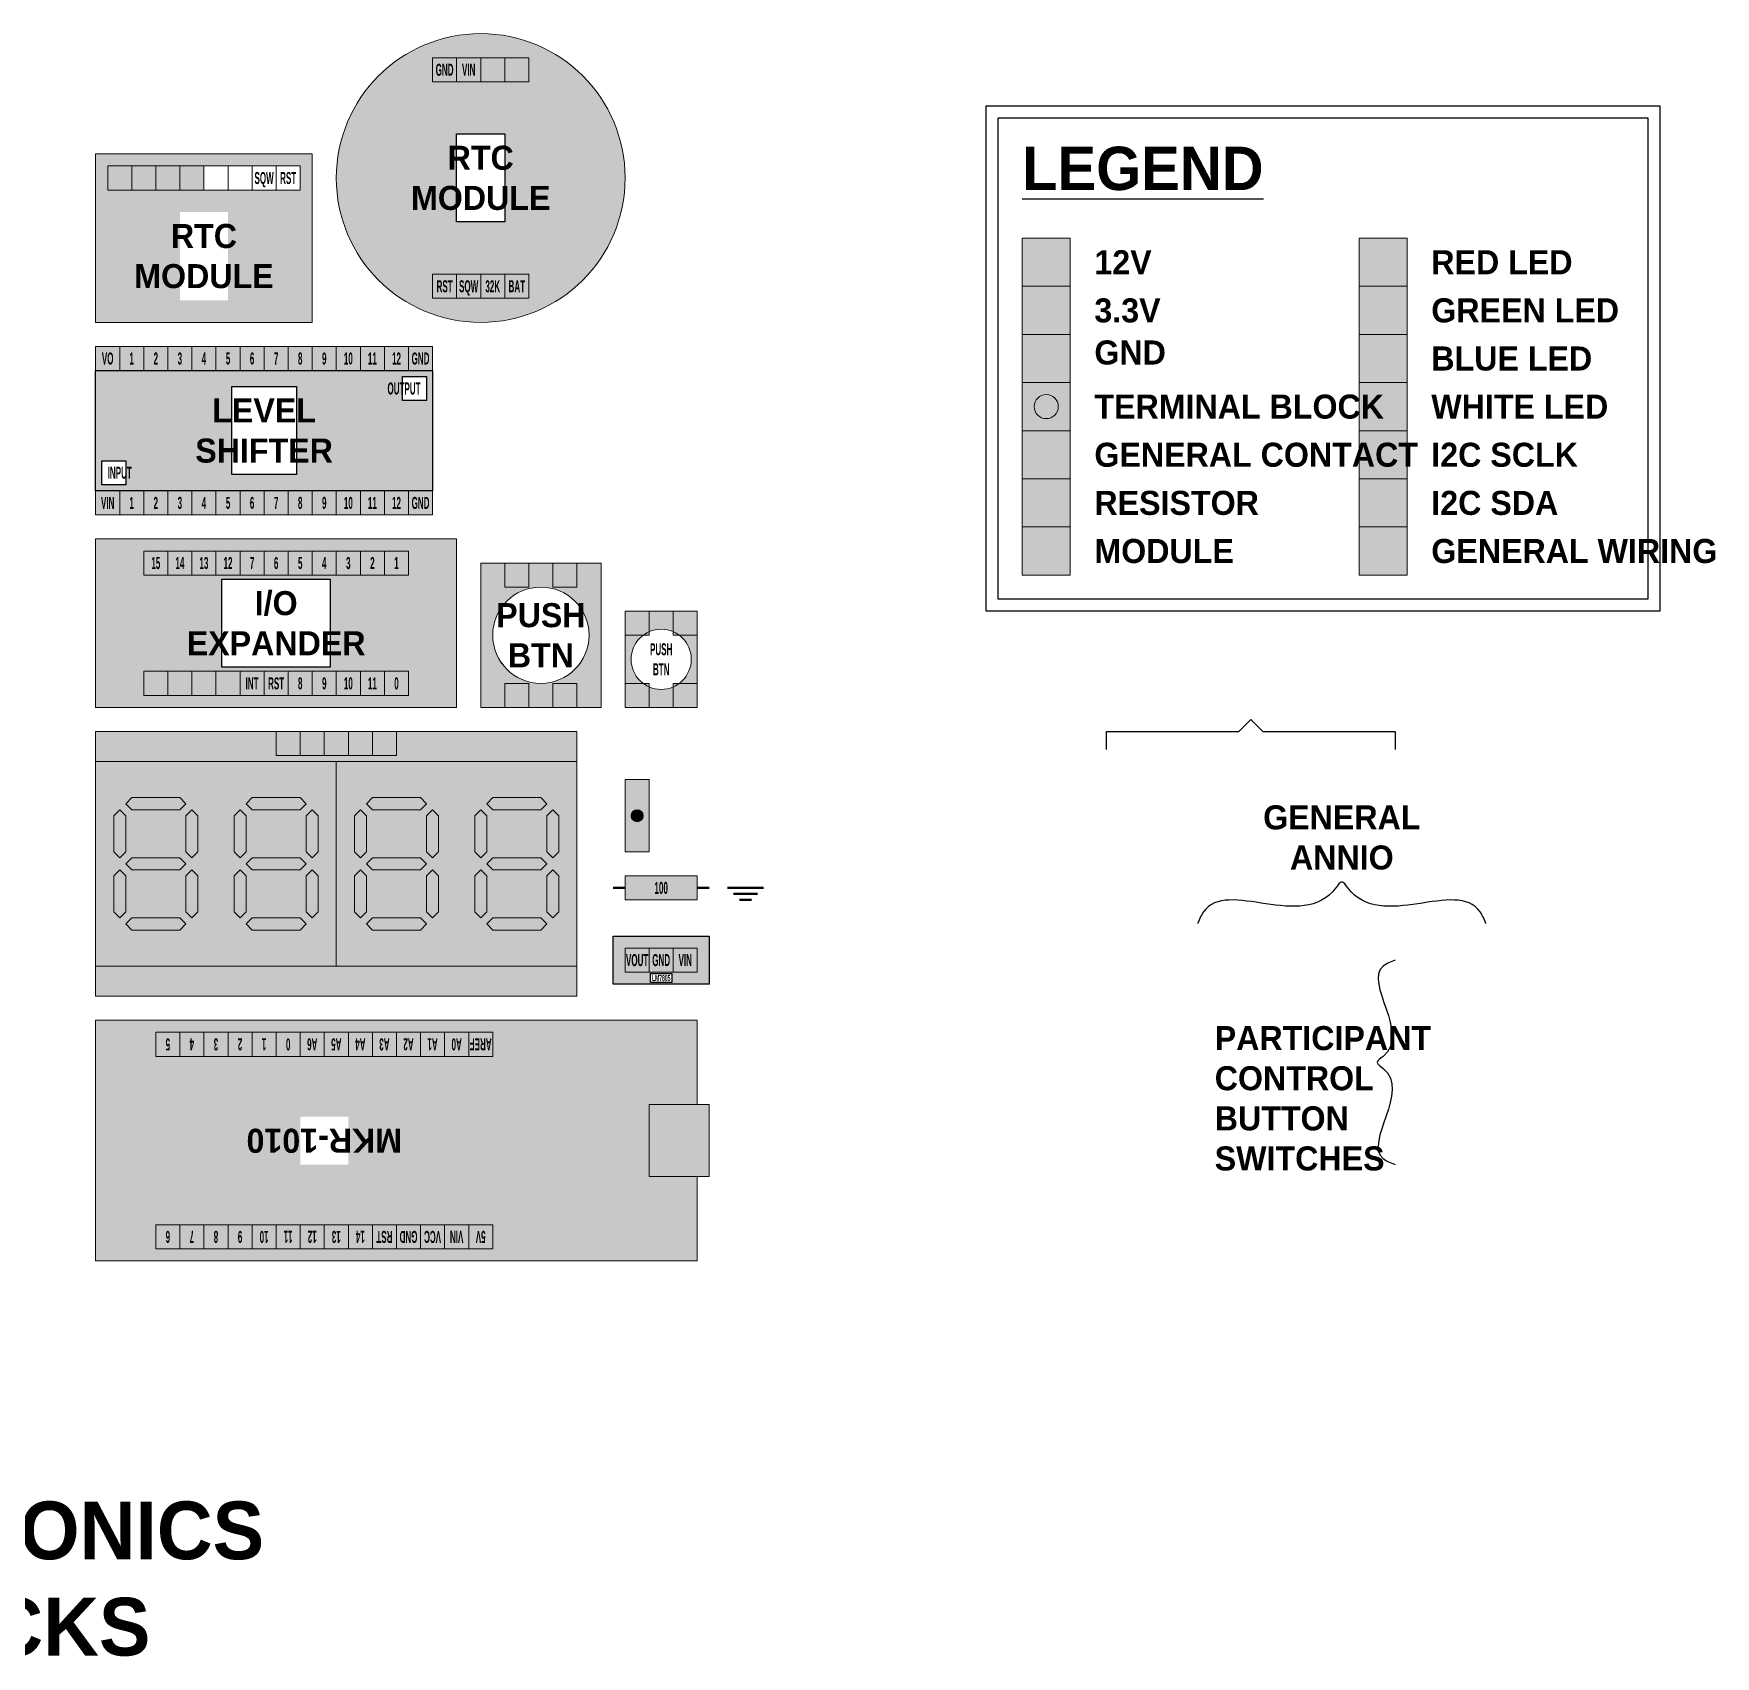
# Model space of a CAD drawing. Header units: inches. Extents: x 0 to 14.2, y 0.4 to 7.3.
# Drawn here: x 7.24 to 14.23, y 0.36 to 7.1 of the extents above; entities that cross this region are included whole.
import ezdxf
from ezdxf.enums import TextEntityAlignment as Align

# ---------------------------------------------------------------- set-up
doc = ezdxf.new("R2010")
doc.units = ezdxf.units.IN
doc.header["$LTSCALE"] = 0.25
doc.header["$MEASUREMENT"] = 0
for name, color, linetype in [('E-12V', 241, 'Continuous'), ('E-3.3V', 242, 'Continuous'), ('E-5.0V', 245, 'Continuous'), ('E-ANNO-COMP', 7, 'Continuous'), ('E-COMP-RSTR', 203, 'Continuous'), ('E-MOD0', 153, 'Continuous'), ('E-MOD1', 8, 'Continuous'), ('E-SCLK', 92, 'Continuous'), ('E-SDTA', 52, 'Continuous'), ('E-TRML-GNRL', 8, 'Continuous'), ('E-TRML-POWR', 103, 'Continuous'), ('G-ANNO-TEXT', 7, 'Continuous')]:
    doc.layers.add(name, color=color, linetype=linetype)
doc.layers.add('E-GRND', color=7, linetype='Continuous', true_color=0x404040)
for name, color, linetype, lineweight in [('E-LED_-7SEG', 240, 'Continuous', 50), ('E-LEDB', 152, 'Continuous', 50), ('E-LEDG', 110, 'Continuous', 50), ('E-LEDR', 240, 'Continuous', 50), ('E-LEDW', 254, 'Continuous', 50), ('E-OUTL', 7, 'Continuous', 15), ('E-WIRE-GNRL', 30, 'Continuous', 50)]:
    doc.layers.add(name, color=color, linetype=linetype, lineweight=lineweight)
doc.layers.add('E-WIRE-GRND', color=7, linetype='Continuous', lineweight=50, true_color=0x404040)
doc.layers.add('G-VPRT', color=7, linetype='Continuous', plot=False)
doc.styles.add('PIN-ANNO', font='cityb___.ttf', dxfattribs={"width": 0.5, "height": 0.05})
doc.styles.add('RJR', font='cityb___.ttf', dxfattribs={"height": 0.1})
doc.styles.add('TEXT 0.18', font='cityb___.ttf', dxfattribs={"height": 0.18})
doc.styles.add('TEXT 0.24', font='cityb___.ttf', dxfattribs={"height": 0.24})
doc.styles.add('tiny-electronic', font='cityb___.ttf', dxfattribs={"width": 0.5, "height": 0.025})

# ---------------------------------------------------------------- blocks, each defined once
blk = doc.blocks.new('filled-terminal')
h = blk.add_hatch(color=256)
h.dxf.hatch_style = 1
h.paths.add_polyline_path([(0.1, 0.1), (0, 0.1), (0, 0), (0.1, 0)])
at = {"layer": 'E-OUTL'}
blk.add_lwpolyline([(0, 0.1), (0.1, 0.1), (0.1, 0), (0, 0)], close=True, dxfattribs=at)
blk = doc.blocks.new('pwm-expander')
h = blk.add_hatch(color=256)
h.dxf.hatch_style = 1
h.paths.add_polyline_path([(0, 0), (1.5, 0), (1.5, 0.7), (0, 0.7)])
h.paths.add_polyline_path([(0.2, 0.15), (0.3, 0.15), (0.4, 0.15), (0.5, 0.15), (0.6, 0.15), (0.6, 0.05), (0.5, 0.05), (0.4, 0.05), (0.3, 0.05), (0.2, 0.05)], flags=16)
h.paths.add_polyline_path([(0.4262, 0.5638), (0.4262, 0.1362), (1.0738, 0.1362), (1.0738, 0.5638)], flags=24)
at = {"layer": 'E-OUTL'}
blk.add_lwpolyline([(0, 0.7), (1.5, 0.7), (1.5, 0), (0, 0)], close=True, dxfattribs=at)
at = {"layer": 'E-3.3V'}
blk.add_blockref('filled-terminal', (0.2, 0.05), dxfattribs=at)
at = {"layer": 'E-TRML-GNRL'}
for p in [(0.2, 0.55), (0.3, 0.55), (0.4, 0.55), (0.5, 0.55), (0.6, 0.55), (0.7, 0.55), (0.8, 0.55), (0.9, 0.55), (1, 0.55), (1.1, 0.55), (1.2, 0.55), (0.6, 0.05), (0.7, 0.05), (0.8, 0.05), (0.9, 0.05), (1, 0.05), (1.1, 0.05), (1.2, 0.05)]:
    blk.add_blockref('filled-terminal', p, dxfattribs=at)
at = {"layer": 'E-ANNO-COMP', "style": 'PIN-ANNO', "width": 0.5}
for s, p in [('15', (0.25, 0.6)), ('14', (0.35, 0.6)), ('13', (0.45, 0.6)), ('12', (0.55, 0.6)), ('7', (0.65, 0.6)), ('6', (0.75, 0.6)), ('5', (0.85, 0.6)), ('4', (0.95, 0.6)), ('3', (1.05, 0.6)), ('2', (1.15, 0.6)), ('1', (1.25, 0.6)), ('INT', (0.65, 0.1)), ('RST', (0.75, 0.1)), ('8', (0.85, 0.1)), ('9', (0.95, 0.1)), ('10', (1.05, 0.1)), ('11', (1.15, 0.1)), ('0', (1.25, 0.1))]:
    blk.add_text(s, height=0.05, dxfattribs=at).set_placement(p, align=Align.MIDDLE_CENTER)
at = {"layer": 'E-ANNO-COMP', "insert": (0.75, 0.35), "char_height": 0.1, "width": 0.35, "attachment_point": 5, "style": 'RJR', "bg_fill": 19, "box_fill_scale": 1.5, "bg_fill_color": 256, "bg_fill_transparency": 0}
blk.add_mtext('I/O EXPANDER', dxfattribs=at)
at = {"layer": 'E-GRND'}
blk.add_blockref('filled-terminal', (0.3, 0.05), dxfattribs=at)
at = {"layer": 'E-SCLK'}
blk.add_blockref('filled-terminal', (0.4, 0.05), dxfattribs=at)
at = {"layer": 'E-SDTA'}
blk.add_blockref('filled-terminal', (0.5, 0.05), dxfattribs=at)
blk = doc.blocks.new('level-shifter')
h = blk.add_hatch(color=256)
h.dxf.hatch_style = 1
h.paths.add_polyline_path([(0.4, 0.6), (0.3, 0.6), (0.2, 0.6), (0.1, 0.6), (0, 0.6), (0, 0.1), (0.1, 0.1), (0.2, 0.1), (0.3, 0.1), (0.4, 0.1), (0.5, 0.1), (0.6, 0.1), (0.7, 0.1), (0.8, 0.1), (0.9, 0.1), (1, 0.1), (1.1, 0.1), (1.2, 0.1), (1.3, 0.1), (1.4, 0.1), (1.4, 0.6), (1.3, 0.6), (1.2, 0.6), (1.1, 0.6), (1, 0.6), (0.9, 0.6), (0.8, 0.6), (0.7, 0.6), (0.6, 0.6), (0.5, 0.6)])
h.paths.add_polyline_path([(0.4443, 0.5628), (0.4443, 0.1372), (0.9557, 0.1372), (0.9557, 0.5628)], flags=24)
at = {"layer": 'E-12V'}
blk.add_blockref('filled-terminal', (0, 0.6), dxfattribs=at)
at = {"layer": 'E-3.3V'}
blk.add_blockref('filled-terminal', (0, 0), dxfattribs=at)
at = {"layer": 'E-GRND'}
for p in [(1.3, 0.6), (1.3, 0)]:
    blk.add_blockref('filled-terminal', p, dxfattribs=at)
at = {"layer": 'E-TRML-GNRL'}
for p in [(0.1, 0.6), (0.2, 0.6), (0.3, 0.6), (0.4, 0.6), (0.5, 0.6), (0.6, 0.6), (0.7, 0.6), (0.8, 0.6), (0.9, 0.6), (1, 0.6), (1.1, 0.6), (1.2, 0.6), (0.1, 0), (0.2, 0), (0.3, 0), (0.4, 0), (0.5, 0), (0.6, 0), (0.7, 0), (0.8, 0), (0.9, 0), (1, 0), (1.1, 0), (1.2, 0)]:
    blk.add_blockref('filled-terminal', p, dxfattribs=at)
at = {"layer": 'E-ANNO-COMP', "style": 'PIN-ANNO', "width": 0.5}
for s, p in [('VO', (0.05, 0.65)), ('1', (0.15, 0.65)), ('2', (0.25, 0.65)), ('3', (0.35, 0.65)), ('4', (0.45, 0.65)), ('5', (0.55, 0.65)), ('6', (0.65, 0.65)), ('7', (0.75, 0.65)), ('8', (0.85, 0.65)), ('9', (0.95, 0.65)), ('10', (1.05, 0.65)), ('11', (1.15, 0.65)), ('12', (1.25, 0.65)), ('GND', (1.35, 0.65)), ('VIN', (0.05, 0.05)), ('1', (0.15, 0.05)), ('2', (0.25, 0.05)), ('3', (0.35, 0.05)), ('4', (0.45, 0.05)), ('5', (0.55, 0.05)), ('6', (0.65, 0.05)), ('7', (0.75, 0.05)), ('8', (0.85, 0.05)), ('9', (0.95, 0.05)), ('10', (1.05, 0.05)), ('11', (1.15, 0.05)), ('12', (1.25, 0.05)), ('GND', (1.35, 0.05))]:
    blk.add_text(s, height=0.05, dxfattribs=at).set_placement(p, align=Align.MIDDLE_CENTER)
at = {"layer": 'E-ANNO-COMP', "insert": (0.7, 0.35), "char_height": 0.1, "attachment_point": 5, "style": 'RJR', "bg_fill": 19, "box_fill_scale": 1.5, "bg_fill_color": 256, "bg_fill_transparency": 0}
blk.add_mtext_dynamic_manual_height_columns('LEVEL SHIFTER', width=0.16875, gutter_width=0.5, heights=[0], dxfattribs=at)
blk.add_lwpolyline([(0, 0.6), (1.4, 0.6), (1.4, 0.1), (0, 0.1)], close=True)
at = {"layer": 'E-ANNO-COMP', "char_height": 0.05, "style": 'PIN-ANNO', "bg_fill": 19, "box_fill_scale": 1.5, "bg_fill_color": 256, "bg_fill_transparency": 0}
for s, insert, attachment_point in [('OUTPUT', (1.35, 0.525), 6), ('INPUT', (0.05, 0.175), 4)]:
    blk.add_mtext_dynamic_manual_height_columns(s, width=0.05, gutter_width=0.5, heights=[0], dxfattribs=dict(at, insert=insert, attachment_point=attachment_point))
at = {"layer": 'E-OUTL'}
blk.add_lwpolyline([(0, 0.7), (1.4, 0.7), (1.4, 0), (0, 0)], close=True, dxfattribs=at)
blk = doc.blocks.new('seven-seg-led')
at = {"layer": 'E-LED_-7SEG'}
h = blk.add_hatch(color=256, dxfattribs=at)
h.dxf.hatch_style = 1
h.paths.add_polyline_path([(0.125, 0.525), (0.1, 0.55), (-0.1, 0.55), (-0.125, 0.525), (-0.1, 0.5), (0.1, 0.5)])
h.paths.add_polyline_path([(0.125, 0.275), (0.1, 0.3), (-0.1, 0.3), (-0.125, 0.275), (-0.1, 0.25), (0.1, 0.25)])
h.paths.add_polyline_path([(-0.125, 0.475), (-0.15, 0.5), (-0.175, 0.475), (-0.175, 0.325), (-0.15, 0.3), (-0.125, 0.325)])
h.paths.add_polyline_path([(0.175, 0.475), (0.15, 0.5), (0.125, 0.475), (0.125, 0.325), (0.15, 0.3), (0.175, 0.325)])
h.paths.add_polyline_path([(0.175, 0.225), (0.15, 0.25), (0.125, 0.225), (0.125, 0.075), (0.15, 0.05), (0.175, 0.075)])
h.paths.add_polyline_path([(0.125, 0.025), (0.1, 0.05), (-0.1, 0.05), (-0.125, 0.025), (-0.1, 0), (0.1, 0)])
h.paths.add_polyline_path([(-0.125, 0.225), (-0.15, 0.25), (-0.175, 0.225), (-0.175, 0.075), (-0.15, 0.05), (-0.125, 0.075)])
at = {"layer": 'E-OUTL'}
for points in [[(-0.15, 0.5), (-0.125, 0.475), (-0.125, 0.325), (-0.15, 0.3), (-0.175, 0.325), (-0.175, 0.475), (-0.15, 0.5)], [(-0.125, 0.525), (-0.1, 0.55), (0.1, 0.55), (0.125, 0.525), (0.1, 0.5), (-0.1, 0.5), (-0.125, 0.525)], [(0.15, 0.5), (0.175, 0.475), (0.175, 0.325), (0.15, 0.3), (0.125, 0.325), (0.125, 0.475), (0.15, 0.5)], [(-0.125, 0.275), (-0.1, 0.3), (0.1, 0.3), (0.125, 0.275), (0.1, 0.25), (-0.1, 0.25), (-0.125, 0.275)], [(-0.15, 0.25), (-0.125, 0.225), (-0.125, 0.075), (-0.15, 0.05), (-0.175, 0.075), (-0.175, 0.225), (-0.15, 0.25)], [(0.15, 0.25), (0.175, 0.225), (0.175, 0.075), (0.15, 0.05), (0.125, 0.075), (0.125, 0.225), (0.15, 0.25)], [(-0.125, 0.025), (-0.1, 0.05), (0.1, 0.05), (0.125, 0.025), (0.1, 0), (-0.1, 0), (-0.125, 0.025)]]:
    blk.add_lwpolyline(points, dxfattribs=at)
blk = doc.blocks.new('dbl-7-seg-led')
h = blk.add_hatch(color=256)
h.dxf.hatch_style = 1
h.paths.add_polyline_path([(0, 0), (1, 0), (1, 0.85), (0, 0.85)])
h.paths.add_polyline_path([(0.15, 0.65), (0.125, 0.675), (0.15, 0.7), (0.35, 0.7), (0.375, 0.675), (0.35, 0.65)], flags=16)
h.paths.add_polyline_path([(0.35, 0.45), (0.375, 0.425), (0.35, 0.4), (0.15, 0.4), (0.125, 0.425), (0.15, 0.45)], flags=16)
h.paths.add_polyline_path([(0.125, 0.475), (0.1, 0.45), (0.075, 0.475), (0.075, 0.625), (0.1, 0.65), (0.125, 0.625)], flags=16)
h.paths.add_polyline_path([(0.375, 0.625), (0.4, 0.65), (0.425, 0.625), (0.425, 0.475), (0.4, 0.45), (0.375, 0.475)], flags=16)
h.paths.add_polyline_path([(0.1, 0.4), (0.125, 0.375), (0.125, 0.225), (0.1, 0.2), (0.075, 0.225), (0.075, 0.375)], flags=16)
h.paths.add_polyline_path([(0.4, 0.4), (0.425, 0.375), (0.425, 0.225), (0.4, 0.2), (0.375, 0.225), (0.375, 0.375)], flags=16)
h.paths.add_polyline_path([(0.575, 0.625), (0.6, 0.65), (0.625, 0.625), (0.625, 0.475), (0.6, 0.45), (0.575, 0.475)], flags=16)
h.paths.add_polyline_path([(0.35, 0.2), (0.375, 0.175), (0.35, 0.15), (0.15, 0.15), (0.125, 0.175), (0.15, 0.2)], flags=16)
h.paths.add_polyline_path([(0.575, 0.375), (0.6, 0.4), (0.625, 0.375), (0.625, 0.225), (0.6, 0.2), (0.575, 0.225)], flags=16)
h.paths.add_polyline_path([(0.625, 0.675), (0.65, 0.7), (0.85, 0.7), (0.875, 0.675), (0.85, 0.65), (0.65, 0.65)], flags=16)
h.paths.add_polyline_path([(0.625, 0.425), (0.65, 0.45), (0.85, 0.45), (0.875, 0.425), (0.85, 0.4), (0.65, 0.4)], flags=16)
h.paths.add_polyline_path([(0.625, 0.175), (0.65, 0.2), (0.85, 0.2), (0.875, 0.175), (0.85, 0.15), (0.65, 0.15)], flags=16)
h.paths.add_polyline_path([(0.875, 0.625), (0.9, 0.65), (0.925, 0.625), (0.925, 0.475), (0.9, 0.45), (0.875, 0.475)], flags=16)
h.paths.add_polyline_path([(0.875, 0.375), (0.9, 0.4), (0.925, 0.375), (0.925, 0.225), (0.9, 0.2), (0.875, 0.225)], flags=16)
at = {"layer": 'E-OUTL'}
blk.add_lwpolyline([(0, 0.85), (1, 0.85), (1, 0), (0, 0)], close=True, dxfattribs=at)
for p in [(0.25, 0.15), (0.75, 0.15)]:
    blk.add_blockref('seven-seg-led', p)
blk = doc.blocks.new('alpha-disp')
h = blk.add_hatch(color=256)
h.dxf.hatch_style = 1
h.paths.add_polyline_path([(0.25, -0.025), (1.25, -0.025), (1.25, 0.1), (0.5, 0.1), (0.5, 0), (0.4, 0), (0.3, 0), (0.2, 0), (0.1, 0), (0, 0), (0, 0.1), (-0.75, 0.1), (-0.75, -0.025)])
h.paths.add_polyline_path([(1.25, -1), (1.25, -0.875), (0.25, -0.875), (-0.75, -0.875), (-0.75, -1)])
at = {"layer": 'E-OUTL'}
blk.add_lwpolyline([(-0.75, 0.1), (1.25, 0.1), (1.25, -1), (-0.75, -1)], close=True, dxfattribs=at)
at = {"layer": 'E-3.3V'}
for p in [(0, 0), (0.1, 0)]:
    blk.add_blockref('filled-terminal', p, dxfattribs=at)
at = {"layer": 'E-GRND'}
blk.add_blockref('filled-terminal', (0.2, 0), dxfattribs=at)
at = {"layer": 'E-MOD1'}
for p in [(-0.75, -0.875), (0.25, -0.875)]:
    blk.add_blockref('dbl-7-seg-led', p, dxfattribs=at)
at = {"layer": 'E-SCLK'}
blk.add_blockref('filled-terminal', (0.4, 0), dxfattribs=at)
at = {"layer": 'E-SDTA'}
blk.add_blockref('filled-terminal', (0.3, 0), dxfattribs=at)
blk = doc.blocks.new('rtc-module')
h = blk.add_hatch(color=256)
h.dxf.hatch_style = 1
h.paths.add_polyline_path([(0, 0), (0.9, 0), (0.9, 0.7), (0, 0.7)])
h.paths.add_polyline_path([(0.15, 0.55), (0.05, 0.55), (0.05, 0.65), (0.15, 0.65), (0.25, 0.65), (0.35, 0.65), (0.45, 0.65), (0.55, 0.65), (0.65, 0.65), (0.75, 0.65), (0.85, 0.65), (0.85, 0.55), (0.75, 0.55), (0.65, 0.55), (0.55, 0.55), (0.45, 0.55), (0.35, 0.55), (0.25, 0.55)], flags=16)
h.paths.add_polyline_path([(0.7659, 0.5616), (0.8341, 0.5616), (0.8341, 0.6376), (0.7659, 0.6376)], flags=8)
h.paths.add_polyline_path([(0.6575, 0.5599), (0.7425, 0.5599), (0.7425, 0.6383), (0.6575, 0.6383)], flags=8)
h.paths.add_polyline_path([(0.2205, 0.0876), (0.6888, 0.0876), (0.6888, 0.4671), (0.2205, 0.4671)], flags=24)
at = {"layer": 'E-OUTL'}
for points in [[(0, 0.7), (0.9, 0.7), (0.9, 0), (0, 0)], [(0.45, 0.65), (0.55, 0.65), (0.55, 0.55), (0.45, 0.55)], [(0.55, 0.65), (0.65, 0.65), (0.65, 0.55), (0.55, 0.55)], [(0.65, 0.65), (0.75, 0.65), (0.75, 0.55), (0.65, 0.55)], [(0.75, 0.65), (0.85, 0.65), (0.85, 0.55), (0.75, 0.55)]]:
    blk.add_lwpolyline(points, close=True, dxfattribs=at)
at = {"layer": 'E-3.3V'}
blk.add_blockref('filled-terminal', (0.05, 0.55), dxfattribs=at)
at = {"layer": 'E-GRND'}
blk.add_blockref('filled-terminal', (0.15, 0.55), dxfattribs=at)
at = {"layer": 'E-SCLK'}
blk.add_blockref('filled-terminal', (0.25, 0.55), dxfattribs=at)
at = {"layer": 'E-SDTA'}
blk.add_blockref('filled-terminal', (0.35, 0.55), dxfattribs=at)
at = {"layer": 'G-ANNO-TEXT', "style": 'PIN-ANNO', "width": 0.5}
for s, p in [('SQW', (0.7, 0.6)), ('RST', (0.8, 0.6))]:
    blk.add_text(s, height=0.05, dxfattribs=at).set_placement(p, align=Align.MIDDLE_CENTER)
at = {"layer": 'G-ANNO-TEXT', "insert": (0.45, 0.275), "char_height": 0.1, "attachment_point": 5, "style": 'RJR', "bg_fill": 3, "box_fill_scale": 1.5, "bg_fill_color": 256, "bg_fill_transparency": 0}
blk.add_mtext_dynamic_manual_height_columns('RTC MODULE', width=0.1, gutter_width=0.5, heights=[0], dxfattribs=at)
blk = doc.blocks.new('mkr-1010')
at = {"linetype": 'ByBlock'}
h = blk.add_hatch(color=0, dxfattribs=at)
h.dxf.hatch_style = 1
h.paths.add_polyline_path([(2.5, 0), (2.5, 0.35), (2.3, 0.35), (2.3, 0.65), (2.5, 0.65), (2.5, 1), (0, 1), (0, 0)])
h.paths.add_polyline_path([(1.65, 0.15), (1.65, 0.05), (1.55, 0.05), (1.45, 0.05), (1.35, 0.05), (1.25, 0.05), (1.15, 0.05), (1.05, 0.05), (0.95, 0.05), (0.85, 0.05), (0.75, 0.05), (0.65, 0.05), (0.55, 0.05), (0.45, 0.05), (0.35, 0.05), (0.25, 0.05), (0.25, 0.15), (0.35, 0.15), (0.45, 0.15), (0.55, 0.15), (0.65, 0.15), (0.75, 0.15), (0.85, 0.15), (0.95, 0.15), (1.05, 0.15), (1.15, 0.15), (1.25, 0.15), (1.35, 0.15), (1.45, 0.15), (1.55, 0.15)], flags=16)
h.paths.add_polyline_path([(1.65, 0.85), (1.55, 0.85), (1.45, 0.85), (1.35, 0.85), (1.25, 0.85), (1.15, 0.85), (1.05, 0.85), (0.95, 0.85), (0.85, 0.85), (0.75, 0.85), (0.65, 0.85), (0.55, 0.85), (0.45, 0.85), (0.35, 0.85), (0.25, 0.85), (0.25, 0.95), (0.35, 0.95), (0.45, 0.95), (0.55, 0.95), (0.65, 0.95), (0.75, 0.95), (0.85, 0.95), (0.95, 0.95), (1.05, 0.95), (1.15, 0.95), (1.25, 0.95), (1.35, 0.95), (1.45, 0.95), (1.55, 0.95), (1.65, 0.95)], flags=16)
h.paths.add_polyline_path([(0.95, 0.15), (0.95, 0.05), (0.85, 0.05), (0.85, 0.15)], flags=0)
h.paths.add_polyline_path([(1.6313, 0.1514), (1.5694, 0.1514), (1.5694, 0.0468), (1.6313, 0.0468)], flags=24)
h.paths.add_polyline_path([(1.532, 0.1515), (1.4656, 0.1515), (1.4656, 0.047), (1.532, 0.047)], flags=24)
h.paths.add_polyline_path([(1.4368, 0.1514), (1.3612, 0.1514), (1.3612, 0.0468), (1.4368, 0.0468)], flags=24)
h.paths.add_polyline_path([(1.3387, 0.1511), (1.2594, 0.1511), (1.2594, 0.0465), (1.3387, 0.0465)], flags=24)
h.paths.add_polyline_path([(1.2339, 0.1509), (1.1661, 0.1509), (1.1661, 0.0463), (1.2339, 0.0463)], flags=24)
h.paths.add_polyline_path([(1.1251, 0.1512), (1.0746, 0.1512), (1.0746, 0.0467), (1.1251, 0.0467)], flags=24)
h.paths.add_polyline_path([(1.0251, 0.1514), (0.9747, 0.1514), (0.9747, 0.0468), (1.0251, 0.0468)], flags=24)
h.paths.add_polyline_path([(0.9253, 0.1514), (0.8743, 0.1514), (0.8743, 0.0468), (0.9253, 0.0468)], flags=24)
h.paths.add_polyline_path([(0.8185, 0.1514), (0.7781, 0.1514), (0.7781, 0.0468), (0.8185, 0.0468)], flags=24)
h.paths.add_polyline_path([(0.7282, 0.1518), (0.6719, 0.1518), (0.6719, 0.0472), (0.7282, 0.0472)], flags=24)
h.paths.add_polyline_path([(0.6204, 0.1513), (0.5772, 0.1513), (0.5772, 0.0467), (0.6204, 0.0467)], flags=24)
h.paths.add_polyline_path([(0.522, 0.152), (0.4764, 0.152), (0.4764, 0.0474), (0.522, 0.0474)], flags=24)
h.paths.add_polyline_path([(0.4201, 0.1513), (0.3778, 0.1513), (0.3778, 0.0467), (0.4201, 0.0467)], flags=24)
h.paths.add_polyline_path([(0.3205, 0.1513), (0.2759, 0.1513), (0.2759, 0.0467), (0.3205, 0.0467)], flags=24)
h.paths.add_polyline_path([(0.3217, 0.9513), (0.2769, 0.9513), (0.2769, 0.8467), (0.3217, 0.8467)], flags=24)
h.paths.add_polyline_path([(0.4204, 0.9512), (0.3776, 0.9512), (0.3776, 0.8467), (0.4204, 0.8467)], flags=24)
h.paths.add_polyline_path([(0.5207, 0.9513), (0.4777, 0.9513), (0.4777, 0.8467), (0.5207, 0.8467)], flags=24)
h.paths.add_polyline_path([(0.6209, 0.9513), (0.5776, 0.9513), (0.5776, 0.8467), (0.6209, 0.8467)], flags=24)
h.paths.add_polyline_path([(0.7147, 0.9514), (0.6819, 0.9514), (0.6819, 0.8468), (0.7147, 0.8468)], flags=24)
h.paths.add_polyline_path([(0.8237, 0.9518), (0.7751, 0.9518), (0.7751, 0.8472), (0.8237, 0.8472)], flags=24)
h.paths.add_polyline_path([(0.9293, 0.9513), (0.8679, 0.9513), (0.8679, 0.8467), (0.9293, 0.8467)], flags=24)
h.paths.add_polyline_path([(1.0297, 0.9513), (0.968, 0.9513), (0.968, 0.8467), (1.0297, 0.8467)], flags=24)
h.paths.add_polyline_path([(1.1294, 0.9512), (1.0696, 0.9512), (1.0696, 0.8467), (1.1294, 0.8467)], flags=24)
h.paths.add_polyline_path([(1.2294, 0.9513), (1.1697, 0.9513), (1.1697, 0.8467), (1.2294, 0.8467)], flags=24)
h.paths.add_polyline_path([(1.3296, 0.9513), (1.2694, 0.9513), (1.2694, 0.8467), (1.3296, 0.8467)], flags=24)
h.paths.add_polyline_path([(1.4228, 0.9514), (1.3731, 0.9514), (1.3731, 0.8468), (1.4228, 0.8468)], flags=24)
h.paths.add_polyline_path([(1.5325, 0.9518), (1.4669, 0.9518), (1.4669, 0.8472), (1.5325, 0.8472)], flags=24)
h.paths.add_polyline_path([(1.6416, 0.952), (1.5562, 0.952), (1.5562, 0.8475), (1.6416, 0.8475)], flags=24)
h.paths.add_polyline_path([(1.225, 0.6036), (0.6721, 0.6036), (0.6721, 0.3944), (1.225, 0.3944)], flags=24)
at = {"layer": 'E-MOD1'}
h = blk.add_hatch(color=256, dxfattribs=at)
h.dxf.hatch_style = 1
h.paths.add_polyline_path([(2.55, 0.65), (2.3, 0.65), (2.3, 0.35), (2.55, 0.35)])
at = {"layer": 'E-OUTL'}
blk.add_lwpolyline([(2.5, 0.35), (2.5, 0), (0, 0), (0, 1), (2.5, 1), (2.5, 0.65)], dxfattribs=at)
blk.add_lwpolyline([(2.3, 0.65), (2.55, 0.65), (2.55, 0.35), (2.3, 0.35)], close=True, dxfattribs=at)
at = {"layer": 'E-3.3V'}
blk.add_blockref('filled-terminal', (1.35, 0.05), dxfattribs=at)
at = {"layer": 'E-5.0V'}
blk.add_blockref('filled-terminal', (1.45, 0.05), dxfattribs=at)
at = {"layer": 'E-GRND'}
blk.add_blockref('filled-terminal', (1.25, 0.05), dxfattribs=at)
at = {"layer": 'E-MOD1'}
blk.add_blockref('filled-terminal', (0.85, 0.05), dxfattribs=at)
at = {"layer": 'E-SCLK'}
blk.add_blockref('filled-terminal', (0.85, 0.05), dxfattribs=at)
at = {"layer": 'E-SDTA'}
blk.add_blockref('filled-terminal', (0.75, 0.05), dxfattribs=at)
at = {"layer": 'E-TRML-GNRL'}
for p in [(0.25, 0.85), (0.35, 0.85), (0.45, 0.85), (0.55, 0.85), (0.65, 0.85), (0.75, 0.85), (0.85, 0.85), (0.95, 0.85), (1.05, 0.85), (1.15, 0.85), (1.25, 0.85), (1.35, 0.85), (1.45, 0.85), (1.55, 0.85), (0.25, 0.05), (0.35, 0.05), (0.45, 0.05), (0.55, 0.05), (0.65, 0.05), (0.95, 0.05), (1.05, 0.05), (1.15, 0.05), (1.55, 0.05)]:
    blk.add_blockref('filled-terminal', p, dxfattribs=at)
at = {"layer": 'E-ANNO-COMP', "char_height": 0.05, "attachment_point": 5, "rotation": 180, "style": 'PIN-ANNO'}
for s, insert in [('5', (0.3, 0.9)), ('4', (0.4, 0.9)), ('3', (0.5, 0.9)), ('2', (0.6, 0.9)), ('1', (0.7, 0.9)), ('0', (0.8, 0.9)), ('A6', (0.9, 0.9)), ('A5', (1, 0.9)), ('A4', (1.1, 0.9)), ('A3', (1.2, 0.9)), ('A2', (1.3, 0.9)), ('A1', (1.4, 0.9)), ('A0', (1.5, 0.9)), ('AREF', (1.6, 0.9)), ('6', (0.3, 0.1)), ('7', (0.4, 0.1)), ('8', (0.5, 0.1)), ('9', (0.6, 0.1)), ('10', (0.7, 0.1)), ('11', (0.8, 0.1)), ('12', (0.9, 0.1)), ('13', (1, 0.1)), ('14', (1.1, 0.1)), ('RST', (1.2, 0.1)), ('GND', (1.3, 0.1)), ('VCC', (1.4, 0.1)), ('VIN', (1.5, 0.1)), ('5V', (1.6, 0.1))]:
    blk.add_mtext_dynamic_manual_height_columns(s, width=0.05, gutter_width=0.5, heights=[0], dxfattribs=dict(at, insert=insert))
at = {"layer": 'E-ANNO-COMP', "insert": (0.95, 0.5), "char_height": 0.1, "attachment_point": 5, "rotation": 180, "style": 'RJR', "bg_fill": 3, "box_fill_scale": 1.5, "bg_fill_color": 256, "bg_fill_transparency": 0}
blk.add_mtext_dynamic_manual_height_columns('MKR-1010', width=0.1, gutter_width=0.5, heights=[0], dxfattribs=at)
blk = doc.blocks.new('push-button')
at = {"layer": 'E-ANNO-COMP', "insert": (0.25, 0.3), "char_height": 0.1, "attachment_point": 5, "style": 'RJR', "bg_fill": 3, "box_fill_scale": 2, "bg_fill_color": 256, "bg_fill_transparency": 0}
blk.add_mtext_dynamic_manual_height_columns('PUSH\\PBTN', width=0.125, gutter_width=0.25, heights=[0], dxfattribs=at)
h = blk.add_hatch(color=0)
h.dxf.hatch_style = 1
h.paths.add_polyline_path([(0.5, 0.6), (0.4, 0.6), (0.4, 0.5), (0.3, 0.5), (0.3, 0.6), (0.2, 0.6), (0.2, 0.5), (0.1, 0.5), (0.1, 0.6), (0, 0.6), (0, 0), (0.1, 0), (0.1, 0.1), (0.2, 0.1), (0.2, 0), (0.3, 0), (0.3, 0.1), (0.4, 0.1), (0.4, 0), (0.5, 0)])
h.paths.add_polyline_path([(0.45, 0.3, -1), (0.05, 0.3, -1)], flags=16)
at = {"layer": 'E-OUTL'}
blk.add_lwpolyline([(0, 0.6), (0.5, 0.6), (0.5, 0), (0, 0)], close=True, dxfattribs=at)
blk.add_circle((0.25, 0.3), 0.2, dxfattribs=at)
at = {"layer": 'E-TRML-GNRL'}
for p in [(0.1, 0.5), (0.3, 0.5), (0.1, 0), (0.3, 0)]:
    blk.add_blockref('filled-terminal', p, dxfattribs=at)
blk = doc.blocks.new('gnd')
for p, q in [((-0.075, 0), (0.075, 0)), ((-0.05, -0.025), (0.05, -0.025)), ((-0.025, -0.05), (0.025, -0.05))]:
    blk.add_line(p, q)
blk = doc.blocks.new('rtc-circle')
h = blk.add_hatch(color=0)
h.dxf.hatch_style = 1
h.paths.add_polyline_path([(0.8, 0.5, 1), (-0.4, 0.5, 1)])
h.paths.add_polyline_path([(-0.0759, 0.7105), (-0.0759, 0.2895), (0.4759, 0.2895), (0.4759, 0.7105)], flags=24)
at = {"layer": 'E-OUTL'}
blk.add_circle((0.2, 0.5), 0.6, dxfattribs=at)
at = {"layer": 'E-3.3V'}
blk.add_blockref('filled-terminal', (0.1, 0.9), dxfattribs=at)
at = {"layer": 'E-GRND'}
blk.add_blockref('filled-terminal', (0, 0.9), dxfattribs=at)
at = {"layer": 'E-SCLK'}
blk.add_blockref('filled-terminal', (0.2, 0.9), dxfattribs=at)
at = {"layer": 'E-SDTA'}
blk.add_blockref('filled-terminal', (0.3, 0.9), dxfattribs=at)
at = {"layer": 'E-TRML-GNRL'}
for p in [(0, 0), (0.1, 0), (0.2, 0), (0.3, 0)]:
    blk.add_blockref('filled-terminal', p, dxfattribs=at)
at = {"layer": 'E-ANNO-COMP', "style": 'PIN-ANNO', "width": 0.5}
for s, p in [('GND', (0.05, 0.95)), ('VIN', (0.15, 0.95)), ('RST', (0.05, 0.05)), ('SQW', (0.15, 0.05)), ('32K', (0.25, 0.05)), ('BAT', (0.35, 0.05))]:
    blk.add_text(s, height=0.05, dxfattribs=at).set_placement(p, align=Align.MIDDLE_CENTER)
at = {"layer": 'E-ANNO-COMP', "insert": (0.2, 0.5), "char_height": 0.1, "attachment_point": 5, "style": 'RJR', "bg_fill": 19, "box_fill_scale": 1.5, "bg_fill_color": 256, "bg_fill_transparency": 0}
blk.add_mtext_dynamic_manual_height_columns('RTC MODULE', width=0.1, gutter_width=0.5, heights=[0], dxfattribs=at)
blk = doc.blocks.new('terminal-block')
h = blk.add_hatch(color=0)
h.dxf.hatch_style = 1
h.paths.add_polyline_path([(0, 0), (0.1, 0), (0.1, 0.3), (0, 0.3)])
h.paths.add_polyline_path([(0.075, 0.15, -1), (0.025, 0.15, -1)], flags=16)
at = {"layer": 'E-TRML-GNRL'}
h = blk.add_hatch(color=256, dxfattribs=at)
h.dxf.hatch_style = 1
h.paths.add_polyline_path([(0.075, 0.15, 1), (0.025, 0.15, 1)])
at = {"layer": 'E-OUTL'}
blk.add_lwpolyline([(0, 0.3), (0.1, 0.3), (0.1, 0), (0, 0)], close=True, dxfattribs=at)
blk.add_circle((0.05, 0.15), 0.025, dxfattribs=at)
blk = doc.blocks.new('vge-regulator')
h = blk.add_hatch(color=0)
h.dxf.hatch_style = 1
h.paths.add_polyline_path([(-0.05, 0.15), (-0.05, -0.05), (0.35, -0.05), (0.35, 0.15)])
h.paths.add_polyline_path([(0.3, 0.1), (0.3, 0), (0.2, 0), (0.1, 0), (0, 0), (0, 0.1), (0.1, 0.1), (0.2, 0.1)], flags=16)
at = {"layer": 'G-ANNO-TEXT'}
blk.add_lwpolyline([(-0.05, 0.15), (0.35, 0.15), (0.35, -0.05), (-0.05, -0.05)], close=True, dxfattribs=at)
at = {"layer": 'E-12V'}
blk.add_blockref('filled-terminal', (0.2, 0), dxfattribs=at)
at = {"layer": 'E-5.0V'}
blk.add_blockref('filled-terminal', (0, 0), dxfattribs=at)
at = {"layer": 'E-TRML-GNRL'}
blk.add_blockref('filled-terminal', (0.1, 0), dxfattribs=at)
at = {"layer": 'E-ANNO-COMP', "style": 'PIN-ANNO', "width": 0.5}
blk.add_text('VIN', height=0.05, dxfattribs=at).set_placement((0.25, 0.05), align=Align.MIDDLE_CENTER)
at = {"layer": 'E-ANNO-COMP', "insert": (0.15, -0.025), "char_height": 0.025, "attachment_point": 5, "style": 'tiny-electronic', "bg_fill": 19, "box_fill_scale": 1.25, "bg_fill_color": 256, "bg_fill_transparency": 0}
blk.add_mtext('LM7805', dxfattribs=at)
at = {"layer": 'E-ANNO-COMP', "style": 'PIN-ANNO', "width": 0.5}
for s, p in [('VOUT', (0.05, 0.05)), ('GND', (0.15, 0.05))]:
    blk.add_text(s, height=0.05, dxfattribs=at).set_placement(p, align=Align.MIDDLE_CENTER)
blk = doc.blocks.new('resistor')
h = blk.add_hatch(color=256)
h.dxf.hatch_style = 1
h.paths.add_polyline_path([(0.3, 0.05), (0, 0.05), (0, -0.05), (0.3, -0.05)])
at = {"layer": 'E-OUTL'}
blk.add_lwpolyline([(0, 0.05), (0.3, 0.05), (0.3, -0.05), (0, -0.05)], close=True, dxfattribs=at)
at = {"layer": 'E-ANNO-COMP', "style": 'PIN-ANNO', "width": 0.5}
blk.add_attdef('VALUE', text='', height=0.05, dxfattribs=at).set_placement((0.15, 0), align=Align.MIDDLE_CENTER)
blk = doc.blocks.new('push-button-6mm')
h = blk.add_hatch(color=0)
h.dxf.hatch_style = 1
h.paths.add_polyline_path([(0.3, 0.4), (0, 0.4), (0, 0), (0.3, 0)])
edge = h.paths.add_edge_path(flags=16)
edge.add_arc((0.15, 0.2), 0.125, 0, 360)
at = {"layer": 'E-ANNO-COMP', "insert": (0.15, 0.2), "char_height": 0.05, "attachment_point": 5, "style": 'PIN-ANNO', "bg_fill": 3, "box_fill_scale": 1.1, "bg_fill_color": 256, "bg_fill_transparency": 0}
blk.add_mtext_dynamic_manual_height_columns('PUSH\\PBTN', width=0.125, gutter_width=0.25, heights=[0], dxfattribs=at)
at = {"layer": 'E-OUTL'}
blk.add_lwpolyline([(0, 0.4), (0.3, 0.4), (0.3, 0), (0, 0)], close=True, dxfattribs=at)
blk.add_circle((0.15, 0.2), 0.125, dxfattribs=at)
at = {"layer": 'E-TRML-GNRL'}
for p in [(0, 0.3), (0.2, 0.3), (0, 0), (0.2, 0)]:
    blk.add_blockref('filled-terminal', p, dxfattribs=at)

msp = doc.modelspace()

# ---------------------------------------------------------------- hatches: boundary and pattern name
at = {"layer": 'E-TRML-GNRL'}
h = msp.add_hatch(color=256, dxfattribs=at)
h.dxf.hatch_style = 1
h.paths.add_polyline_path([(11.5, 5.55, 1), (11.4, 5.55, 1)])

# ---------------------------------------------------------------- linework, layer by layer
at = {"layer": 'E-OUTL'}
msp.add_circle((11.45, 5.55), 0.05, dxfattribs=at)
at = {"layer": 'E-WIRE-GNRL'}
for p, q in [((9.7, 3.55), (9.65, 3.55)), ((10, 3.55), (10.05, 3.55))]:
    msp.add_line(p, q, dxfattribs=at)
at = {"layer": 'G-ANNO-TEXT'}
msp.add_lwpolyline([(11.25, 6.75), (13.95, 6.75), (13.95, 4.75), (11.25, 4.75)], close=True, dxfattribs=at)
msp.add_lwpolyline([(11.7, 4.125), (11.7, 4.2), (12.25, 4.2), (12.3, 4.25), (12.35, 4.2), (12.9, 4.2), (12.9, 4.125)], dxfattribs=at)
for points in [[(13.278125, 3.4), (13.253125, 3.45), (12.703125, 3.55), (12.678125, 3.575), (12.653125, 3.55), (12.103125, 3.45), (12.078125, 3.4)], [(12.9, 3.25), (12.85, 3.225), (12.85, 2.85), (12.825, 2.825), (12.85, 2.8), (12.85, 2.425), (12.9, 2.4)]]:
    msp.add_spline(points, degree=3, dxfattribs=at)
at = {"layer": 'G-VPRT'}
msp.add_lwpolyline([(11.2, 6.8), (14, 6.8), (14, 4.7), (11.2, 4.7)], close=True, dxfattribs=at)

# ---------------------------------------------------------------- block references
at = {"layer": 'E-12V', "xscale": 2, "yscale": 2, "zscale": 2}
msp.add_blockref('filled-terminal', (11.35, 6.05), dxfattribs=at)
at = {"layer": 'E-3.3V', "xscale": 2, "yscale": 2, "zscale": 2}
msp.add_blockref('filled-terminal', (11.35, 5.85), dxfattribs=at)
at = {"layer": 'E-COMP-RSTR', "xscale": 2, "yscale": 2, "zscale": 2}
msp.add_blockref('filled-terminal', (11.35, 5.05), dxfattribs=at)
at = {"layer": 'E-COMP-RSTR'}
msp.add_blockref('resistor', (9.7, 3.55), dxfattribs=at).add_auto_attribs({'VALUE': '100'})
at = {"layer": 'E-GRND', "xscale": 2, "yscale": 2, "zscale": 2}
msp.add_blockref('filled-terminal', (11.35, 5.65), dxfattribs=at)
at = {"layer": 'E-LEDB', "xscale": 2, "yscale": 2, "zscale": 2}
msp.add_blockref('filled-terminal', (12.75, 5.65), dxfattribs=at)
at = {"layer": 'E-LEDG', "xscale": 2, "yscale": 2, "zscale": 2}
msp.add_blockref('filled-terminal', (12.75, 5.85), dxfattribs=at)
at = {"layer": 'E-LEDR', "xscale": 2, "yscale": 2, "zscale": 2}
msp.add_blockref('filled-terminal', (12.75, 6.05), dxfattribs=at)
at = {"layer": 'E-LEDW', "xscale": 2, "yscale": 2, "zscale": 2}
msp.add_blockref('filled-terminal', (12.75, 5.45), dxfattribs=at)
at = {"layer": 'E-MOD0'}
for name, p in [('rtc-circle', (8.9, 6)), ('rtc-module', (7.5, 5.9)), ('level-shifter', (7.5, 5.1)), ('pwm-expander', (7.5, 4.3)), ('push-button', (9.1, 4.3)), ('push-button-6mm', (9.7, 4.3)), ('alpha-disp', (8.25, 4.1)), ('vge-regulator', (9.7, 3.2)), ('mkr-1010', (7.5, 2))]:
    msp.add_blockref(name, p, dxfattribs=at)
at = {"layer": 'E-MOD0', "xscale": 2, "yscale": 2, "zscale": 2}
msp.add_blockref('filled-terminal', (11.35, 4.85), dxfattribs=at)
at = {"layer": 'E-SCLK', "xscale": 2, "yscale": 2, "zscale": 2}
msp.add_blockref('filled-terminal', (12.75, 5.25), dxfattribs=at)
at = {"layer": 'E-SDTA', "xscale": 2, "yscale": 2, "zscale": 2}
msp.add_blockref('filled-terminal', (12.75, 5.05), dxfattribs=at)
at = {"layer": 'E-TRML-GNRL', "xscale": 2, "yscale": 2, "zscale": 2}
msp.add_blockref('filled-terminal', (11.35, 5.25), dxfattribs=at)
at = {"layer": 'E-TRML-POWR', "xscale": 2, "yscale": 2, "zscale": 2}
msp.add_blockref('filled-terminal', (11.35, 5.45), dxfattribs=at)
at = {"layer": 'E-TRML-POWR'}
msp.add_blockref('terminal-block', (9.7, 3.7), dxfattribs=at)
at = {"layer": 'E-WIRE-GNRL', "xscale": 2, "yscale": 2, "zscale": 2}
msp.add_blockref('filled-terminal', (12.75, 4.85), dxfattribs=at)
at = {"layer": 'E-WIRE-GRND'}
msp.add_blockref('gnd', (10.2, 3.55), dxfattribs=at)

# ---------------------------------------------------------------- texts
at = {"layer": 'G-ANNO-TEXT', "style": 'TEXT 0.18'}
msp.add_text('%%ULEGEND', height=0.18, dxfattribs=at).set_placement((11.35, 6.45))
at = {"layer": 'G-ANNO-TEXT', "style": 'RJR'}
for s, p in [('12V', (11.65, 6.15)), ('RED LED', (13.05, 6.15)), ('3.3V', (11.65, 5.95)), ('GREEN LED', (13.05, 5.95)), ('GND', (11.65, 5.775)), ('BLUE LED', (13.05, 5.75)), ('TERMINAL BLOCK', (11.65, 5.55)), ('WHITE LED', (13.05, 5.55)), ('GENERAL CONTACT', (11.65, 5.35)), ('I2C SCLK', (13.05, 5.35)), ('RESISTOR', (11.65, 5.15)), ('I2C SDA', (13.05, 5.15)), ('MODULE', (11.65, 4.95)), ('GENERAL WIRING', (13.05, 4.95))]:
    msp.add_text(s, height=0.1, dxfattribs=at).set_placement(p, align=Align.MIDDLE_LEFT)
at = {"layer": 'G-ANNO-TEXT'}
for s, width, insert, char_height, attachment_point, style in [('GENERAL ANNIO', 0.65625, (12.678125, 3.625), 0.1, 8, 'RJR'), ('PARTICIPANT CONTROL BUTTON SWITCHES', 0.65625, (12.15, 2.675), 0.1, 4, 'RJR'), ('ELECTRONICS BLOCKS', 1.175, (7.05, 1), 0.24, 2, 'TEXT 0.24')]:
    msp.add_mtext_dynamic_manual_height_columns(s, width=width, gutter_width=0.5, heights=[0], dxfattribs=dict(at, insert=insert, char_height=char_height, attachment_point=attachment_point, style=style))

doc.saveas('drawing.dxf')
